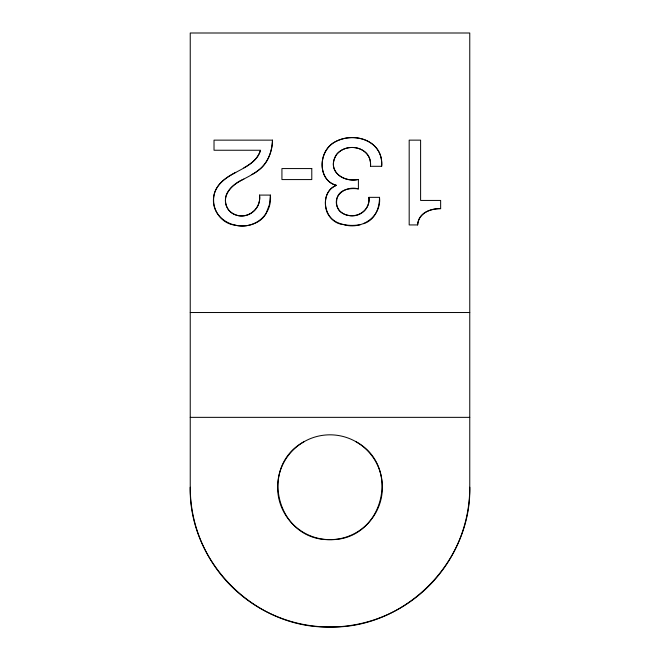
<?xml version="1.0" encoding="UTF-8"?>
<svg xmlns="http://www.w3.org/2000/svg" width="660" height="660" viewBox="0 0 660 660"><rect width="100%" height="100%" fill="white"/><g stroke="black" fill="none" stroke-linecap="round" stroke-linejoin="round"><path stroke-width="0.99" d="M469.763 487.237C471.537 561.825 404.778 628.914 330 627C255.222 628.914 188.463 561.825 190.237 487.237L190.237 33L469.763 33L469.763 487.237A139.763 139.763 0 0 1 330 627A139.763 139.763 0 0 1 190.237 487.237M360.31 224.672C348.406 226.792 332.797 224.771 327.178 212.52C323.185 202.868 325.611 189.296 336.402 185.336C316.899 180.221 318.533 150.595 334.587 142.139C354.082 131.125 383.641 140.39 381.653 166.304L370.474 166.304C372.43 147.287 347.102 141.413 336.55 154.506C326.353 170.857 342.705 182.572 358.397 179.446L358.397 188.9C345.073 185.006 329.587 197.323 339.372 210.672C350.072 221.636 371.085 213.667 368.923 197.348L379.508 197.348C381.612 216.892 361.391 230.208 343.571 224.565C324.241 223.196 318.046 192.737 336.402 185.336C322.22 181.904 318.945 163.936 325 152.386M379.508 197.348C379.508 204.031 377.916 210.853 373.915 216.307A20.938 20.938 0 0 1 366.679 222.445L363.652 223.74M272.473 140.143C271.994 151.75 267.902 164.018 257.763 170.676C247.417 179.165 230.043 182.325 225.745 196.515A18.769 18.769 0 0 0 226.553 206.275L227.947 209.03A14.454 14.454 0 0 0 235.1 214.69C247.962 219.978 261.442 208.626 259.512 195.088L270.394 195.088L269.346 204.889L265.823 214.022A22.465 22.465 0 0 1 254.909 223.303C234.25 232.658 206.926 216.398 214.805 192.233C222.453 170.825 253.374 171.856 260.518 150.249L214.022 150.249L214.022 140.143L272.473 140.143C272.456 154.473 264.899 168.407 251.666 174.578M270.394 195.088C272.415 215.3 254.207 229.771 234.91 225.101C222.61 223.814 213.518 212.14 213.601 200.079C213.097 186.64 224.986 177.845 235.727 172.375M259.512 195.088C262.036 212.248 241.098 222.94 229.061 210.523C218.971 197.851 231.709 183.785 243.821 179.116M368.923 197.348C370.144 208.692 359.774 218.031 348.62 215.44A16.492 16.492 0 0 1 341.038 212.215C337.136 209.294 335.899 204.047 336.831 199.435M417.623 224.936C418.457 212.999 430.287 208.675 440.641 208.642L440.641 200.442L420.601 200.442L420.601 140.143L409.183 140.143L409.183 224.936L417.623 224.936C418.399 213.048 430.171 208.354 440.641 208.642M260.263 151.024C257.994 158.977 250.726 164.026 243.87 167.855M336.938 198.445C339.182 189.09 350.353 187.819 358.397 188.9M303.905 441.779C257.887 466.777 277.274 540.895 330 539.649C382.726 540.895 402.113 466.777 356.095 441.779M358.397 179.446C343.018 183.026 326.164 170.296 336.542 154.514C347.176 141.479 372.339 147.163 370.474 166.304M190.237 312.526L469.763 312.526M190.237 417.351L469.763 417.351M381.653 166.304C383.707 140.027 352.671 130.853 333.597 142.758A25.377 25.377 0 0 0 325 152.386M311.784 168.564L281.927 168.564L281.927 179.569L311.784 179.569L311.784 168.564M300.11 530.285A52.412 52.412 0 0 0 382.231 491.593A52.412 52.412 0 0 0 307.659 439.824A52.412 52.412 0 0 0 300.11 530.285"/></g></svg>
